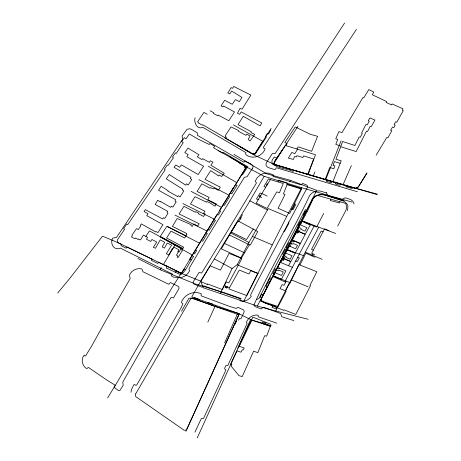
<?xml version="1.0" encoding="UTF-8"?>
<svg xmlns="http://www.w3.org/2000/svg" width="461" height="461" viewBox="0 0 461 461"><rect width="100%" height="100%" fill="white"/><g stroke="black" fill="none" stroke-linecap="round" stroke-linejoin="round"><path stroke-width="0.69" d="M195.084 117.734C193.568 122.28 197.216 130.071 202.765 127.282L245.978 152.66L245.627 153.784L245.897 154.631C252.219 159.713 261.819 156.642 264.908 149.445A0.715 0.651 -23.3 0 0 264.718 148.603L263.45 147.958L263.329 147.382L344.574 23.05M130.97 392.259L131.708 389.055L133.932 384.67L134.675 384.549L135.845 385.344L136.652 385.096L181.144 307.741L182.913 303.816L181.369 302.364C184.135 294.567 193.528 290.401 201.18 293.68L201.14 295.835L229.031 306.225L236.113 308.444L237.991 307.337L243.65 309.999L244.169 311.331L243.731 312.95L241.149 318.395L240.636 318.81L239.501 318.539L238.521 320.165M330.716 199.261L330.318 200.477L339.423 203.007L339.97 201.711M347.45 210.706L347.94 206.545A5.86 5.353 -23.3 0 0 347.07 204.171L345.79 202.552L343.739 201.175L324.141 194.917A11.104 10.154 -23.3 0 0 311.676 200.31M326.653 180.107L326.232 181.265L331.355 182.7L331.753 181.628M308.046 174.707L315.503 154.746L285.347 145.457L273.88 163.407L274.03 164.514L376.896 194.554M164.796 265L181.357 273.304L200.702 281.158L203.232 287.768L257.336 306.081L275.834 311.008L277.562 306.381L305.291 252.184L318.718 227.192L335.666 233.427M335.723 182.798L335.303 183.916L339.809 185.345L340.322 184.146M325.132 179.652L329.73 167.476L333.804 168.72L334.899 165.937L333.032 165.39L334.444 161.586L340.178 163.344L341.232 160.797L335.942 159.247L340.754 146.719L356.134 151.565L366.495 131.172L367.538 131.535L370.195 126.36L371.174 126.746L374.954 120.085L369.987 117.901L368.23 120.724L369.267 121.191L367.169 124.943L365.89 124.493L361.585 133.062L362.334 133.465L360.214 137.326L359.2 136.923L354.895 145.492L342.563 141.487L340.961 146.177L335.787 144.339L337.7 139.556L335.787 138.686L338.893 131.644L342.01 132.578L362.922 97.565L363.7 97.911L368.875 89.561L373.733 92.067L372.373 94.782L386.618 101.535L386.116 102.423L391.556 104.924L392.063 103.932L402.983 108.836L402.286 110.231L403.294 110.663L396.748 122.263L395.532 121.785L394.092 124.666L395.158 125.144L393.93 127.593L392.588 127L390.617 130.261L391.821 130.751L387.891 137.897L386.779 137.453L376.13 155.242M286.932 184.44L287.451 183.086L278.657 180.205L278.058 181.743M293.611 170.213L293.138 171.429C286.471 168.398 278.144 168.49 272.255 163.862L271.852 161.292L272.284 160.002L274.295 156.936L276.79 158.232L285.463 145.33L285.872 145.532L287.128 143.613L284.863 142.501L295.242 126.936L310.345 134.312L317.571 136.318L311.624 151.294L298.146 146.834L296.896 148.88L297.627 149.197L294.804 153.726L291.859 152.407L288.327 158.083L293.432 159.443L294.567 156.475L296.267 156.947L296.884 155.68L302.848 157.518L303.643 155.876L313.659 159.039L307.643 174.454L275.471 164.698A2.368 2.167 -23.3 0 1 274.237 163.528A2.564 2.345 -23.3 0 1 274.537 161.627L276.79 158.232M325.633 179.853L341.077 140.853M340.178 163.344L332.796 181.939L307.643 174.454M313.226 176.102L314.915 171.861M287.445 184.757L287.624 184.308L301.292 188.44L301.114 188.877M352.544 187.754L352.227 188.526L345.9 186.757L346.263 185.927M342.955 184.919L351.38 165.585M265.415 324.538L266.026 323.126L262.476 321.962L261.871 323.374L270.411 326.238L270.526 325.852L265.559 324.216M224.634 342.915L237.755 313.163L251.343 319.899L271.235 325.76M241.172 298.549L223.988 292.585L195.21 283.89L160.232 269.771L161.223 267.536M237.634 348.309L250.582 319.513M185.898 431.335L239.42 313.757L214.169 306.058L192.6 298.175L188.958 298.204L181.548 311.227M207.819 322.141L215.5 305.291L237.755 313.163M212.141 305.366L212.694 304.151L207.519 302.318L206.96 303.54M194.94 432.17L201.296 418.588L203.007 418.663L203.629 418.213L225.619 370.69L225.982 369.699L224.83 369.105L224.628 368.23L225.971 365.458L227.78 365.613L247.171 323.357L246.353 322.521C247.805 317.86 253.354 314.102 258.154 315.186L258.183 316.776L276.802 323.161M220.231 293.651L232.085 268.498L237.144 264.787L248.94 242.44L268.262 208.591L286.759 216.388L301.684 187.725L351.933 202.056M252.421 168.409L253.129 166.911C252.403 163.355 247.54 162.998 245.189 160.929L243.898 162.266L197.441 135.355L197.446 132.964L191.355 129.259L189.644 128.775L187.143 129.236L182.078 135.995L182.671 139.239L116.552 237.346L112.732 238.147C109.591 243.368 114.126 251.182 120.338 248.099L172.506 274.122C168.668 278.144 177.813 277.009 179.738 277.505C184.1 277.608 187.667 274.445 189.621 270.791L188.924 269.115L189.604 267.576L206.897 238.268L244.411 177.26L247.021 176.776L252.467 168.346M197.216 437.95L247.551 327.466L252.859 317.133L270.97 324.388M326.555 192.934L321.438 191.407A8.384 7.664 -23.3 0 0 316.569 191.142A10.822 9.894 -23.3 0 0 311.48 193.464A16.492 15.075 -23.3 0 0 309.273 196.23C292.049 233.116 270.394 267.893 253.884 305.078L255.14 306.674L261.272 308.968L263.358 307.187L280.737 313.566L281.648 316.701L293.761 320.562M225.74 286.148L225.112 287.451L226.777 288.079L227.411 286.777M272.728 305.827L271.978 307.378L276.289 309.003L276.975 307.579M193.914 298.93L194.559 297.61L199.44 299.483L198.858 300.676M243.639 301.436L286.759 216.388M225.832 138.214L226.351 137.165L225.429 136.715L225.222 135.764L231.007 126.908L238.573 130.544L238.262 131.137L245.903 135.327L246.589 134.139L250.069 135.96L248.151 139.458L250.196 140.882L254.72 134.393L250.928 132.578L251.366 131.806L237.997 124.603L243.287 116.316L260.148 125.893L261.733 122.978L241.253 111.919L239.685 114.345L237.455 113.262L240.072 108.295L242.077 109.171L250.876 95.093L233.767 86.449L232.632 88.339L231.122 87.619L227.815 92.966L229.809 93.929L231.606 91.019L241.956 97.409L239.374 101.639L235.392 99.622L232.275 104.284L224.611 100.279L221.055 105.926L223.072 106.877L223.585 106.013L234.505 111.948L228.84 120.776L218.209 115.071L217.851 115.786L213.46 113.515L213.887 112.847L210.13 110.784M285.371 290.822L288.874 283.867L289.479 284.109L298.987 264.649L316.863 271.731L309.919 285.52L310.501 285.751L295.778 314.465L283.988 309.792L283.705 310.345L277.482 307.873L286.2 291.162L280.017 288.609L282.12 284.581L284.005 285.359L286.016 281.504L285.129 281.141L314.074 226.074L316.563 227.112L323.72 213.437M257.336 306.081L316.102 191.609M299.95 264.96L305.845 253.158L315.042 257.284M295.853 204.379L293.058 209.767L291.836 209.271M284.379 255.561L287.341 249.937L295.242 253.273L290.897 261.445L283.025 258.114L284.379 255.561L285.013 255.826L284.812 256.207L286.287 256.829L285.97 257.434L290.148 259.203L291.992 255.734L285.676 253.066M310.731 224.72L302.041 220.986L269.541 282.662L268.112 282.074L265.934 286.246L267.409 286.857L261.485 298.094L261.145 299.564C263.969 305.17 273.045 303.707 277.516 307.804M337.694 226.04L345.531 211.029A9.013 8.24 -23.3 0 0 346.476 207.035A10.597 9.693 -23.3 0 0 345.594 203.347L317.208 195.36A4.143 3.786 -23.3 0 0 314.972 196.576L313.071 198.806L308.052 209.928L302.191 220.975M305.545 209.415L276.22 264.833L258.99 298.486L256.212 299.673M280.726 262.528L282.155 259.831L283.4 260.361L284.166 258.915L290.758 261.704L288.574 265.645M274.958 272.722L274.134 274.952L273.805 274.814L273.298 275.77L281.406 279.308L285.895 270.861L277.799 267.438L274.958 272.722L281.446 275.465L283.302 271.978L279.141 270.221L278.807 270.849L276.352 270.158M291.358 243.811L291.525 243.494L292.989 244.111L293.3 243.529L297.466 245.292L295.634 248.744L289.375 246.105L287.48 249.672L295.317 252.985L300.261 243.662L292.199 240.262L290.505 243.454L291.358 243.811L289.986 246.358M279.372 268.1L278.899 268.988L277.326 268.325M284.379 258.684L284.875 257.751L283.521 257.18M298.837 231.393L299.322 230.483L297.714 229.803M294.078 241.051L293.524 242.094L291.646 241.299M310.236 224.928L305.338 234.136L297.23 230.713L299.016 227.354L301.148 228.708L300.808 229.33L304.992 231.128L306.859 227.659L300.382 224.876L302.191 221.47L310.553 225.06M238.712 221.528L242.469 214.624M311.999 255.918L313.059 253.971M301.684 187.725L264.182 176.315L248.427 203.336L200.702 281.158L191.788 296.93L215.5 305.291M178.321 251.827L176.477 255.192L177.79 255.878L177.157 257.18L178.015 257.578L182.435 250.438L181.778 250.064L183.68 247.182L166.605 237.968L170.968 231.134L184.694 237.985L186.901 234.211L186.215 234.038L186.578 233.427L172.449 226.397L177.151 218.502L191.269 224.778L190.86 225.452L192.197 226.414L193.747 223.867L197.706 226.023L199.238 223.787L179.07 213.944L183.974 206.315L195.314 212.233L195.746 211.628L198.749 213.132L198.432 213.685L203.543 216.468L205.082 213.956L203.537 213.357L204.903 211.236L190.462 203.935L195.009 196.674L206.563 202.212L206.845 201.486L210.325 203.111L214.941 206.217L216.272 203.895L207.905 199.815L209.11 197.412L197.083 191.488L201.814 183.801L209.945 188.163L210.337 187.621L213.489 188.901L214.446 188.18L218.347 190.289L220.323 187.178L205.024 179.392L210.729 170.628L218.612 175.958L219.142 175.019L221.574 176.5L224.265 173.255L210.833 165.171L213.011 162.18L210.233 160.797L209.438 162.393L202.667 158.653L201.981 159.639L197.314 156.803L198.991 154.752L187.938 148.073L184.78 152.672L188.174 154.596L186.849 156.717L203.612 166.237L198.19 174.535L181.346 164.871L179.675 167.262L175.808 164.98L174.079 167.337L191.004 177.352L190.22 178.47L191.753 179.548L188.18 185.063L186.503 183.795L185.679 185.149L169.291 174.535L166.265 178.839L182.896 189.275L182.308 189.932L183.824 190.906L180.044 196.945L178.303 195.643L177.727 196.605L167.862 191.079L168.109 190.727L161.137 186.313L158.538 190.255L175.704 199.751L175.03 201.082L176.217 201.855L172.835 207.116L171.452 206.217L170.633 207.335L160.578 201.474L160.411 202.004L157.674 200.218L155.167 204.442L167.695 211.34L167.02 212.463L167.983 213.316L164.767 218.422L163.499 217.678L162.618 218.952L145.348 209.617L144.086 211.576L147.969 213.581L146.794 215.65L162.906 224.628L157.973 232.598L155.962 231.549L155.703 231.941L141.308 223.908L140.294 225.515L140.853 225.809L138.352 229.59L136.514 228.61L131.927 235.323L132.307 235.6L131.564 237.098L135.004 238.752L135.511 237.98L137.954 239.363L138.167 239.005L140.478 239.962L143.423 235.104L147.52 237.334L146.448 239.242L150.718 241.46L151.911 239.501L156.775 242.054L153.363 247.275L155.443 248.277L160.238 239.876L164.692 242.284L162.226 246.889L164.444 248.139L167.176 243.091L171.619 245.189L166.329 253.74L168.801 254.985L172.276 248.64L172.696 248.923L173.768 247.015L178.868 249.833L177.813 251.637L179.001 252.034L181.323 248.237L149.462 230.903L145.855 236.43M224.501 243.448L221.413 248.905L241.437 258.125L249.384 244.814L250.317 245.096L257.791 231.549L237.962 220.877L224.501 243.448L244.445 252.743M261.906 193.522L256.201 203.145L267.034 208.43L276.779 191.88L279.481 192.698L283.273 183.49L270.371 179.56L261.906 193.522L267.207 196.075M244.566 165.92L245.321 168.611L192.456 255.129L174.869 245.206L163.332 264.614M233.341 187.829L229.434 194.323M315.191 192.565L316.551 190.312L290.73 180.412L266.642 173.797L233.94 154.406M191.292 260.039L189.713 259.226L217.016 214.503L218.249 215.074L220.646 211.253L219.424 210.648L246.451 166.98L239.495 163.125L240.014 162.289L223.193 152.286L222.611 153.081L213.512 147.733L214.705 146.316L209.888 143.527L209.242 144.489L197.988 139.089L189.35 133.955L186.031 138.847L184.302 137.678L181.622 141.677L183.259 142.564L176.321 153.409L175.451 152.873L172.466 157.115L173.445 157.697L168.098 165.384L167.303 164.998L164.358 169.268L165.182 169.873L127.743 224.599L126.769 224.017L123.623 228.708L124.62 229.244L117.434 239.847L117.595 242.498L121.6 244.416L121.018 245.621L126.268 248.249L126.965 246.987L152.101 259.18L151.387 260.338L157.8 263.462L158.532 262.159L167.245 266.556L166.26 267.991L179.433 274.134L181.53 274.283C186.941 269.581 189.189 262.182 193.608 256.593L191.891 255.659M192.456 255.129L181.357 273.304L117.215 242.313L102.492 236.193L69.692 278.548L57.706 292.994M366.916 173.054L358.318 186.97L355.201 188.457L332.796 181.934M366.921 173.059L358.318 186.93L355.166 188.503M181.277 273.264L172.068 287.537L117.601 381.639L107.609 397.878M253.279 229.008L246.502 239.547L231.22 232.039M271.189 128.348L255.048 153.404L253.85 153.818L251.62 153.467L237.063 144.858M266.095 137.47L255.515 153.64A1.354 1.239 -23.3 0 1 254.656 154.245A2.42 2.213 -23.3 0 1 253.268 154.205L202.673 124.712L202.316 125.225L198.115 122.782L198.443 122.286L197.59 121.808L203.86 112.415L207.237 114.276M356.37 29.406L275.061 153.726L273.235 153.375A0.703 0.64 -23.3 0 0 272.278 153.646L267.098 161.586A5.739 5.25 -23.3 0 0 265.997 164.45A3.728 3.411 -23.3 0 0 267.19 166.801A5.221 4.771 -23.3 0 0 269.068 167.839L274.537 169.573A0.772 0.709 -23.3 0 0 275.459 169.118L276.427 167.741L357.327 191.747M285.347 145.457L297.91 126.343M175.134 272.255L175.877 271.137L181.357 273.477L184.216 268.919L185.339 269.852M282.224 149.992L274.433 161.678L274.018 164.323L356.082 188.319L377.594 194.202M289.318 181.772L290.73 180.412M251.36 153.421L253.85 153.818L255.319 153.329L262.758 141.256L233.445 124.919M308.138 319.283L275.834 311.008M274.018 164.323L254.046 154.982L224.876 137.995M260.344 300.63L277.562 306.381M276.462 269.403L275.004 268.89L272.774 273.725L273.978 274.157M286.563 249.568L303.638 255.682M263.225 294.792L261.548 294.193L260.188 297.138L261.704 297.679M235.917 321.305L236.36 321.467L235.098 324.29L234.614 324.118M233.278 326.97L233.744 327.143M225.394 286.869L227.06 287.497M225.25 287.157L226.921 287.791M291.727 208.533L292.545 208.845L295.103 203.774L294.291 203.457M301.408 220.485L318.718 227.192M273.085 275.955L289.842 282.564M224.956 285.808L229.365 287.572M271.685 278.559L270.031 277.879L268.452 280.939L270.094 281.608M277.038 307.792L260.298 300.941L312.852 198.726C315.22 195.337 319.767 193.643 323.76 194.761L344.142 200.708M260.874 195.718L259.843 195.291L259.249 196.432L261.785 197.521M237.144 264.787L257.964 273.408M280.179 262.28L292.343 267.311M297.564 257.198L299.345 257.941L297.276 261.629L295.605 260.932M291.329 279.839L308.092 286.828M307.135 211.657L305.476 210.965L303.517 214.763L304.928 215.35M328.947 230.633L324.613 228.817L311.642 253.377L314.615 254.628M323.034 231.808L321.19 231.036L311.532 249.389L313.347 250.15M301.58 221.874L300.232 221.303L297.748 226.04L299.114 226.616M290.176 243.512L288.695 242.884L286.183 247.666L287.652 248.289M305.291 252.184L322.176 259.336M286.707 250.075L285.198 249.441L282.685 254.172L284.201 254.812M252.599 236.499L272.094 244.808M302.024 220.9L314.074 226.074M240.746 217.788L241.351 218.047M240.141 218.9L240.746 219.159M261.756 193.695L260.085 192.969L256.495 198.881L258.2 199.705M272.756 276.467L285.682 282.172M270.25 179.681L268.458 178.822L263.974 186.423L265.657 187.247M205.883 232.765L207.369 233.485L202.731 241.253L201.163 240.492M236.96 222.542L234.92 225.919M234.274 226.985L231.929 230.863M214.451 258.978L232.085 268.498M228.368 196.034L229.641 196.663L224.317 205.427L223.015 204.782M182.798 203.543L214.411 219.194M229.434 234.937L249.384 244.814M186.019 235.721L166.899 226.27L160.267 236.476L182.856 248.433M174.967 215.08L207.139 231.094M235.444 184.475L237.081 185.299L231.779 193.816L230.212 193.021M195.372 249.966L196.611 250.582L194.565 253.907L193.338 253.291M137.977 258.569L160.232 269.771M267.726 184.02L267.121 183.714L266.291 185.063L266.925 185.38M266.4 136.986L265.444 136.502L267.438 133.304L268.671 133.897L270.613 130.077M213.939 219.592L215.46 220.364L209.265 230.304L207.836 229.578M198.962 179.669L229.082 195.199M249.804 200.817L267.564 210.026M167.239 226.484L199.699 243.287M230.535 232.805L248.94 242.44M191.056 191.35L221.591 207.456M264.182 176.315L244.157 165.741L229.832 156.873M239.945 162.405L247.851 166.686L242.711 174.506L241.95 174.097M218.116 150.517L244.365 165.228L245.321 168.611M160.174 236.908L174.869 245.206M208.118 166.156L236.781 182.596M326.509 192.635L327.535 195.614L341.774 199.498L345.122 197.781L349.179 199.037A7.601 6.95 -23.3 0 1 354.036 203.877M288.73 221.995L288.788 223.418L284.806 230.869A0.668 0.611 -23.3 0 1 283.861 231.18M273.056 176.062L273.344 176.511L301.385 184.89L302.116 183.951A0.738 0.674 -23.3 0 1 303.073 183.559L306.807 185.109A2.628 2.403 -23.3 0 1 307.245 187.69L257.365 281.36L250.83 294.498L250.698 295.409L251.308 296.394C249.055 299.909 244.117 302.295 240.054 300.779L240.308 298.82L203.883 285.906L202.978 286.12L202.01 287.249L193.868 284.12L193.09 282.875L193.205 281.861L199.129 272.388L201.63 273.091L223.331 237.841L256.322 183.207L256.328 182.591L255.146 181.375L257.198 177.687L260.206 175.059L263.387 173.497A11.75 10.741 -23.3 0 1 268.533 173.209L272.964 174.656A0.651 0.599 -23.3 0 1 273.287 175.439L273.062 176.016M114.184 386.969L114.178 387.344L118.558 390.611L120.033 390.271L123.243 385.287L122.759 382.181L168.098 302.393L171.14 297.351L173.509 297.944L179.035 288.442L178.856 286.846L178.142 286.281L170.795 282.731L170.242 282.628L168.853 284.31L143.048 271.806L141.93 268.97C136.969 267.611 131.12 270.503 129.385 275.407L130.215 278.588L105.788 320.66L91.457 346.361L85.642 355.829L84.991 356.025L84.19 355.172C80.715 358.865 82.121 365.769 86.351 368.472L87.066 368.489L88.305 367.371L106.802 380.025L115.342 385.327L114.184 386.969M135.73 393.85L135.292 395.094L135.776 396.627L184.193 430.286L185.881 430.148L187.149 428.517L238.712 314.742L192.156 298.313L190.785 298.693L135.73 393.85M207.744 283.982L207.525 284.575L200.702 281.51L210.13 265.761L220.421 270.134L229.059 253.377L241.916 258.5L228.765 282.927L226.322 281.89L222.317 289.548L207.744 283.982M270.382 326.215L266.648 336.167L264.712 335.666L257.843 352.636L253.602 351.173L242.209 376.602L238.948 375.629L231.151 366.138L231.82 364.438L230.65 364.161L236.914 350.879L241.04 352.198L242.227 349.738L243.097 350.049L244.203 347.992L239.247 346.303L251.89 320.234L270.382 326.215M287.088 184.642L283.417 193.885L285.007 194.513L278.11 208.257L289.704 213.408L301.575 189.01L287.088 184.642M257.953 273.523L246.819 295.593L228.84 288.874L239.282 270.06L249.015 274.018L250.738 270.63L257.953 273.523M295.178 234.626L292.326 239.991L300.399 243.402L305.194 234.413L298.624 231.635L297.841 233.099L296.584 232.569L295.178 234.626M282.921 258.391L282.282 259.595L283.279 260.021L283.924 258.811L282.921 258.391M297.368 231.105L296.711 232.332L297.725 232.759L298.376 231.531L297.368 231.105"/></g></svg>
